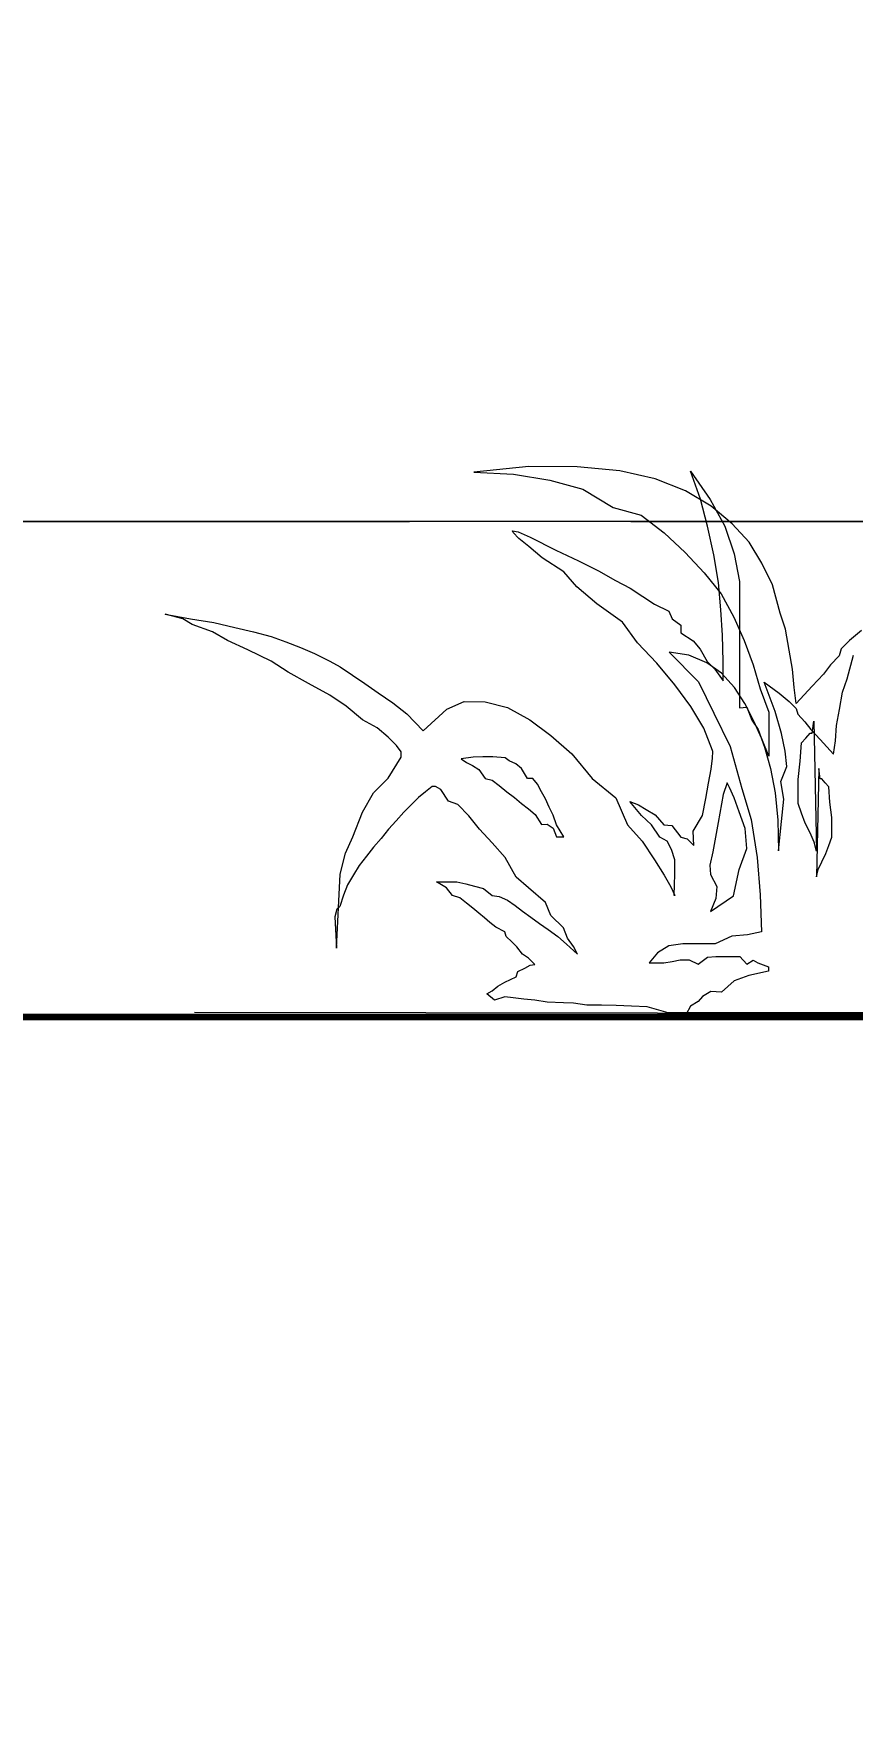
# Model space of a CAD drawing. Header units: inches. Extents: x 140 to 978, y -82 to 38.
# Drawn here: x 614.882 to 615.344, y -68.681 to -67.726 of the extents above; entities that cross this region are included whole.
import ezdxf

# ---------------------------------------------------------------- set-up
doc = ezdxf.new("R2010")
doc.units = ezdxf.units.IN
doc.header["$MEASUREMENT"] = 0
doc.linetypes.add('DASHED2', pattern=[0.375, 0.25, -0.125])
doc.layers.get('0').update_dxf_attribs({"lineweight": 0})
for name, color, linetype, lineweight in [('UNSAAC-AREA VERDE', 94, 'Continuous', 0), ('UNSAAC-COTA', 48, 'Continuous', 0), ('UNSAAC-FACHADA(2DO PLANO)', 7, 'Continuous', 30), ('UNSAAC-PROYECCIONES', 38, 'DASHED2', 0), ('UNSAAC-VARIOS', 30, 'Continuous', 0)]:
    doc.layers.add(name, color=color, linetype=linetype, lineweight=lineweight)
doc.styles.add('narrow', font='')
doc.styles.get('narrow').set_extended_font_data('Arial Narrow', italic=True)
doc.dimstyles.new('1EN75', dxfattribs={"dimtxt": 0.15, "dimasz": 0.06, "dimexe": 0.1, "dimexo": 0.15, "dimgap": 0.025, "dimtad": 1, "dimzin": 1, "dimdsep": 46, "dimtxsty": 'narrow', "dimblk": 'DOT', "dimcen": 0.1, "dimclrd": 256, "dimclre": 256, "dimclrt": 256, "dimaunit": 1, "dimadec": 3, "dimazin": 0, "dimtfac": 1, "dimtmove": 2, "dimatfit": 3, "dimldrblk": 'ARCHTICK', "dimfxl": 0.3, "dimfxlon": 1, "dimtolj": 1, "dimtzin": 0, "dimlwd": 0, "dimlwe": 0, "dimarcsym": 0})

# ---------------------------------------------------------------- blocks, each defined once
blk = doc.blocks.new('_Dot')
at = {"color": 0, "linetype": 'ByBlock', "lineweight": -2}
blk.add_line((-0.5, 0), (-1, 0), dxfattribs=at)
at = {"color": 0, "linetype": 'ByBlock', "const_width": 0.5}
blk.add_lwpolyline([(-0.25, 0, 1), (0.25, 0, 1)], format="xyb", close=True, dxfattribs=at)
blk = doc.blocks.new('*D911')
at = {"layer": 'Defpoints', "color": 0, "ltscale": 2.5, "transparency": 16777216}
for p in [(609.44421, -66.70126), (618.96915, -66.70126), (618.96915, -68.00126)]:
    blk.add_point(p, dxfattribs=at)
at = {"layer": 'UNSAAC-COTA', "lineweight": 0, "ltscale": 2.5, "transparency": 16777216}
for p, q in [((609.74421, -66.70126), (609.34421, -66.70126)), ((609.44421, -67.94126), (609.44421, -66.76126)), ((609.74421, -68.00126), (609.34421, -68.00126))]:
    blk.add_line(p, q, dxfattribs=at)
at = {"layer": 'UNSAAC-COTA', "lineweight": 0, "ltscale": 2.5, "transparency": 16777216, "xscale": 0.06, "yscale": 0.06, "zscale": 0.06}
for p, rotation in [((609.44421, -66.70126), 90), ((609.44421, -68.00126), 270)]:
    blk.add_blockref('_Dot', p, dxfattribs=dict(at, rotation=rotation))
at = {"layer": 'UNSAAC-COTA', "ltscale": 2.5, "transparency": 16777216, "insert": (609.34262, -67.35126), "char_height": 0.15, "attachment_point": 5, "rotation": 90, "style": 'narrow'}
blk.add_mtext('\\A1;1.30', dxfattribs=at)
blk = doc.blocks.new('_ArchTick')
at = {"layer": 'UNSAAC-FACHADA(2DO PLANO)', "color": 0, "const_width": 0.15}
blk.add_lwpolyline([(-0.5, -0.5), (0.5, 0.5)], dxfattribs=at)
blk = doc.blocks.new('*D922')
at = {"layer": 'Defpoints', "color": 0, "ltscale": 2.5, "transparency": 16777216}
for p in [(618.9129, -64.55126), (608.17545, -64.72633), (618.96915, -68.00126)]:
    blk.add_point(p, dxfattribs=at)
at = {"layer": 'UNSAAC-COTA', "lineweight": 0, "ltscale": 2.5, "transparency": 16777216}
for p, q in [((608.47541, -64.72144), (608.07546, -64.72796)), ((608.23072, -68.11634), (608.17642, -64.78632)), ((608.53166, -68.17144), (608.13171, -68.17796))]:
    blk.add_line(p, q, dxfattribs=at)
at = {"layer": 'UNSAAC-COTA', "lineweight": 0, "ltscale": 2.5, "transparency": 16777216, "xscale": 0.06, "yscale": 0.06, "zscale": 0.06}
for p, rotation in [((608.17545, -64.72633), 90.93408755450304), ((608.2317, -68.17633), 270.934087554503)]:
    blk.add_blockref('_Dot', p, dxfattribs=dict(at, rotation=rotation))
at = {"layer": 'UNSAAC-COTA', "ltscale": 2.5, "transparency": 16777216, "insert": (608.30514, -66.44968), "char_height": 0.15, "attachment_point": 5, "rotation": 270.93409, "style": 'narrow'}
blk.add_mtext('\\A1;3.45', dxfattribs=at)
blk = doc.blocks.new('*D926')
at = {"layer": 'Defpoints', "color": 0, "ltscale": 2.5, "transparency": 16777216}
for p in [(606.60732, -52.39837), (620.89839, -52.39837), (618.96915, -68.00126)]:
    blk.add_point(p, dxfattribs=at)
at = {"layer": 'UNSAAC-COTA', "lineweight": 0, "ltscale": 2.5, "transparency": 16777216}
for p, q in [((606.90732, -52.39837), (606.50732, -52.39837)), ((606.60732, -67.94126), (606.60732, -52.45837)), ((606.90732, -68.00126), (606.50732, -68.00126))]:
    blk.add_line(p, q, dxfattribs=at)
at = {"layer": 'UNSAAC-COTA', "lineweight": 0, "ltscale": 2.5, "transparency": 16777216, "xscale": 0.06, "yscale": 0.06, "zscale": 0.06}
for p, rotation in [((606.60732, -52.39837), 90), ((606.60732, -68.00126), 270)]:
    blk.add_blockref('_Dot', p, dxfattribs=dict(at, rotation=rotation))
at = {"layer": 'UNSAAC-COTA', "ltscale": 2.5, "transparency": 16777216, "insert": (606.50573, -60.19982), "char_height": 0.15, "attachment_point": 5, "rotation": 90, "style": 'narrow'}
blk.add_mtext('\\A1;15.60', dxfattribs=at)
blk = doc.blocks.new('unsaac area verde 2')
at = {"layer": 'UNSAAC-AREA VERDE'}
for p, q in [((1477.2247, 42.2612), (1477.1628, 42.2549)), ((1477.2247, 42.2612), (1477.1628, 42.2549)), ((1477.1628, 42.2549), (1477.2073, 42.2525)), ((1477.1628, 42.2549), (1477.2073, 42.2525)), ((1477.2073, 42.2525), (1477.2486, 42.2461)), ((1477.2073, 42.2525), (1477.2486, 42.2461)), ((1477.2795, 42.2612), (1477.2247, 42.2612)), ((1477.2795, 42.2612), (1477.2247, 42.2612)), ((1477.3278, 42.2565), (1477.2795, 42.2612)), ((1477.3278, 42.2565), (1477.2795, 42.2612)), ((1477.3676, 42.2477), (1477.3278, 42.2565)), ((1477.3676, 42.2477), (1477.3278, 42.2565)), ((1477.4187, 42.2245), (1477.4074, 42.2562)), ((1477.4074, 42.2562), (1477.4299, 42.2244)), ((1477.4187, 42.2245), (1477.4074, 42.2562)), ((1477.4074, 42.2562), (1477.4299, 42.2244)), ((1477.2486, 42.2461), (1477.2859, 42.2358)), ((1477.2486, 42.2461), (1477.2859, 42.2358)), ((1477.2859, 42.2358), (1477.32, 42.2152)), ((1477.2859, 42.2358), (1477.32, 42.2152)), ((1477.4017, 42.2342), (1477.3676, 42.2477)), ((1477.4017, 42.2342), (1477.3676, 42.2477)), ((1477.431, 42.2168), (1477.4017, 42.2342)), ((1477.431, 42.2168), (1477.4017, 42.2342)), ((1477.32, 42.2152), (1477.3517, 42.2064)), ((1477.32, 42.2152), (1477.3517, 42.2064)), ((1477.4267, 42.194), (1477.4187, 42.2245)), ((1477.4267, 42.194), (1477.4187, 42.2245)), ((1477.4299, 42.2244), (1477.4465, 42.194)), ((1477.4299, 42.2244), (1477.4465, 42.194)), ((1477.4548, 42.197), (1477.431, 42.2168)), ((1477.4548, 42.197), (1477.431, 42.2168)), ((1477.3517, 42.2064), (1477.3779, 42.1866)), ((1477.3517, 42.2064), (1477.3779, 42.1866)), ((1477.4739, 42.1763), (1477.4548, 42.197)), ((1477.4739, 42.1763), (1477.4548, 42.197)), ((1477.207, 42.1867), (1477.2064, 42.1887)), ((1477.2064, 42.1887), (1477.2129, 42.1874)), ((1477.207, 42.1867), (1477.2064, 42.1887)), ((1477.2064, 42.1887), (1477.2129, 42.1874)), ((1477.2136, 42.1801), (1477.207, 42.1867)), ((1477.2136, 42.1801), (1477.207, 42.1867)), ((1477.2129, 42.1874), (1477.2262, 42.1814)), ((1477.2129, 42.1874), (1477.2262, 42.1814)), ((1477.2249, 42.1709), (1477.2136, 42.1801)), ((1477.2249, 42.1709), (1477.2136, 42.1801)), ((1477.2262, 42.1814), (1477.2553, 42.1669)), ((1477.2262, 42.1814), (1477.2553, 42.1669)), ((1477.3779, 42.1866), (1477.4017, 42.1645)), ((1477.3779, 42.1866), (1477.4017, 42.1645)), ((1477.4339, 42.1616), (1477.4267, 42.194)), ((1477.4339, 42.1616), (1477.4267, 42.194)), ((1477.4465, 42.194), (1477.4571, 42.1629)), ((1477.4465, 42.194), (1477.4571, 42.1629)), ((1477.4883, 42.1525), (1477.4739, 42.1763)), ((1477.4883, 42.1525), (1477.4739, 42.1763)), ((1477.2401, 42.1583), (1477.2249, 42.1709)), ((1477.2401, 42.1583), (1477.2249, 42.1709)), ((1477.2646, 42.1425), (1477.2401, 42.1583)), ((1477.2646, 42.1425), (1477.2401, 42.1583)), ((1477.2553, 42.1669), (1477.2811, 42.155)), ((1477.2553, 42.1669), (1477.2811, 42.155)), ((1477.4017, 42.1645), (1477.4232, 42.1414)), ((1477.4017, 42.1645), (1477.4232, 42.1414)), ((1477.4392, 42.1305), (1477.4339, 42.1616)), ((1477.4392, 42.1305), (1477.4339, 42.1616)), ((1477.4571, 42.1629), (1477.463, 42.1318)), ((1477.4571, 42.1629), (1477.463, 42.1318)), ((1477.2791, 42.1253), (1477.2646, 42.1425)), ((1477.2791, 42.1253), (1477.2646, 42.1425)), ((1477.2811, 42.155), (1477.3036, 42.1437)), ((1477.2811, 42.155), (1477.3036, 42.1437)), ((1477.3036, 42.1437), (1477.3228, 42.1326)), ((1477.3036, 42.1437), (1477.3228, 42.1326)), ((1477.4232, 42.1414), (1477.4421, 42.1176)), ((1477.4232, 42.1414), (1477.4421, 42.1176)), ((1477.5002, 42.1279), (1477.4883, 42.1525)), ((1477.5002, 42.1279), (1477.4883, 42.1525)), ((1477.3016, 42.1061), (1477.2791, 42.1253)), ((1477.3016, 42.1061), (1477.2791, 42.1253)), ((1477.3228, 42.1326), (1477.3393, 42.1239)), ((1477.3228, 42.1326), (1477.3393, 42.1239)), ((1477.3393, 42.1239), (1477.3539, 42.1146)), ((1477.3393, 42.1239), (1477.3539, 42.1146)), ((1477.4418, 42.0995), (1477.4392, 42.1305)), ((1477.4418, 42.0995), (1477.4392, 42.1305)), ((1477.463, 42.1318), (1477.463, 42.0995)), ((1477.463, 42.1318), (1477.463, 42.0995)), ((1477.5089, 42.0961), (1477.5002, 42.1279)), ((1477.5089, 42.0961), (1477.5002, 42.1279)), ((1477.3307, 42.0855), (1477.3016, 42.1061)), ((1477.3307, 42.0855), (1477.3016, 42.1061)), ((1477.3539, 42.1146), (1477.367, 42.1061)), ((1477.3539, 42.1146), (1477.367, 42.1061)), ((1477.367, 42.1061), (1477.383, 42.0981)), ((1477.367, 42.1061), (1477.383, 42.0981)), ((1477.4438, 42.071), (1477.4418, 42.0995)), ((1477.4438, 42.071), (1477.4418, 42.0995)), ((1477.4421, 42.1176), (1477.4565, 42.0914)), ((1477.4421, 42.1176), (1477.4565, 42.0914)), ((1477.463, 42.0995), (1477.463, 42.0664)), ((1477.463, 42.0995), (1477.463, 42.0664)), ((1476.834, 42.0889), (1476.8142, 42.0941)), ((1476.8142, 42.0941), (1476.8426, 42.0889)), ((1476.834, 42.0889), (1476.8142, 42.0941)), ((1476.8142, 42.0941), (1476.8426, 42.0889)), ((1476.8446, 42.0823), (1476.834, 42.0889)), ((1476.8446, 42.0823), (1476.834, 42.0889)), ((1476.8426, 42.0889), (1476.8691, 42.0849)), ((1476.8426, 42.0889), (1476.8691, 42.0849)), ((1476.8677, 42.0743), (1476.8446, 42.0823)), ((1476.8677, 42.0743), (1476.8446, 42.0823)), ((1476.8691, 42.0849), (1476.8928, 42.079)), ((1476.8691, 42.0849), (1476.8928, 42.079)), ((1477.3479, 42.0624), (1477.3307, 42.0855)), ((1477.3479, 42.0624), (1477.3307, 42.0855)), ((1477.383, 42.0981), (1477.3869, 42.0896)), ((1477.383, 42.0981), (1477.3869, 42.0896)), ((1477.3869, 42.0896), (1477.3969, 42.0822)), ((1477.3869, 42.0896), (1477.3969, 42.0822)), ((1477.3969, 42.0822), (1477.3969, 42.0736)), ((1477.3969, 42.0822), (1477.3969, 42.0736)), ((1477.4565, 42.0914), (1477.4684, 42.0652)), ((1477.4565, 42.0914), (1477.4684, 42.0652)), ((1477.5152, 42.0779), (1477.5089, 42.0961)), ((1477.5152, 42.0779), (1477.5089, 42.0961)), ((1476.8843, 42.0644), (1476.8677, 42.0743)), ((1476.8843, 42.0644), (1476.8677, 42.0743)), ((1476.9074, 42.0538), (1476.8843, 42.0644)), ((1476.9074, 42.0538), (1476.8843, 42.0644)), ((1476.8928, 42.079), (1476.914, 42.0743)), ((1476.8928, 42.079), (1476.914, 42.0743)), ((1476.914, 42.0743), (1476.9339, 42.069)), ((1476.914, 42.0743), (1476.9339, 42.069)), ((1476.9339, 42.069), (1476.9504, 42.0631)), ((1476.9339, 42.069), (1476.9504, 42.0631)), ((1476.9504, 42.0631), (1476.9669, 42.0565)), ((1476.9504, 42.0631), (1476.9669, 42.0565)), ((1477.3697, 42.0392), (1477.3479, 42.0624)), ((1477.3697, 42.0392), (1477.3479, 42.0624)), ((1477.3969, 42.0736), (1477.4108, 42.0644)), ((1477.3969, 42.0736), (1477.4108, 42.0644)), ((1477.4108, 42.0644), (1477.4187, 42.0551)), ((1477.4108, 42.0644), (1477.4187, 42.0551)), ((1477.4446, 42.0412), (1477.4438, 42.071)), ((1477.4446, 42.0412), (1477.4438, 42.071)), ((1477.463, 42.0664), (1477.463, 42.032)), ((1477.463, 42.0664), (1477.463, 42.032)), ((1477.4684, 42.0652), (1477.4787, 42.0375)), ((1477.4684, 42.0652), (1477.4787, 42.0375)), ((1477.5192, 42.0541), (1477.5152, 42.0779)), ((1477.5192, 42.0541), (1477.5152, 42.0779)), ((1477.5875, 42.0652), (1477.5779, 42.0556)), ((1477.5875, 42.0652), (1477.5779, 42.0556)), ((1477.601, 42.0763), (1477.5875, 42.0652)), ((1477.601, 42.0763), (1477.5875, 42.0652)), ((1476.9339, 42.0412), (1476.9074, 42.0538)), ((1476.9339, 42.0412), (1476.9074, 42.0538)), ((1476.9669, 42.0565), (1476.9827, 42.0498)), ((1476.9669, 42.0565), (1476.9827, 42.0498)), ((1476.9827, 42.0498), (1477, 42.0412)), ((1476.9827, 42.0498), (1477, 42.0412)), ((1477.4057, 42.0485), (1477.3835, 42.0517)), ((1477.3835, 42.0517), (1477.4168, 42.0184)), ((1477.4057, 42.0485), (1477.3835, 42.0517)), ((1477.3835, 42.0517), (1477.4168, 42.0184)), ((1477.4263, 42.0398), (1477.4057, 42.0485)), ((1477.4263, 42.0398), (1477.4057, 42.0485)), ((1477.4187, 42.0551), (1477.4266, 42.0412)), ((1477.4187, 42.0551), (1477.4266, 42.0412)), ((1477.5231, 42.0326), (1477.5192, 42.0541)), ((1477.5231, 42.0326), (1477.5192, 42.0541)), ((1477.5756, 42.0477), (1477.566, 42.0375)), ((1477.5756, 42.0477), (1477.566, 42.0375)), ((1477.5779, 42.0556), (1477.5756, 42.0477)), ((1477.5779, 42.0556), (1477.5756, 42.0477)), ((1477.5847, 42.022), (1477.592, 42.0485)), ((1477.5847, 42.022), (1477.592, 42.0485)), ((1476.9531, 42.0287), (1476.9339, 42.0412)), ((1476.9531, 42.0287), (1476.9339, 42.0412)), ((1476.9762, 42.0161), (1476.9531, 42.0287)), ((1476.9762, 42.0161), (1476.9531, 42.0287)), ((1477, 42.0412), (1477.0119, 42.0346)), ((1477, 42.0412), (1477.0119, 42.0346)), ((1477.0119, 42.0346), (1477.0258, 42.0254)), ((1477.0119, 42.0346), (1477.0258, 42.0254)), ((1477.0258, 42.0254), (1477.0397, 42.0161)), ((1477.0258, 42.0254), (1477.0397, 42.0161)), ((1477.3902, 42.0148), (1477.3697, 42.0392)), ((1477.3902, 42.0148), (1477.3697, 42.0392)), ((1477.4429, 42.0279), (1477.4263, 42.0398)), ((1477.4429, 42.0279), (1477.4263, 42.0398)), ((1477.4266, 42.0412), (1477.4352, 42.0326)), ((1477.4266, 42.0412), (1477.4352, 42.0326)), ((1477.4352, 42.0326), (1477.4446, 42.0195)), ((1477.4352, 42.0326), (1477.4446, 42.0195)), ((1477.4573, 42.012), (1477.4429, 42.0279)), ((1477.4573, 42.012), (1477.4429, 42.0279)), ((1477.4446, 42.0195), (1477.4446, 42.0412)), ((1477.4446, 42.0195), (1477.4446, 42.0412)), ((1477.463, 42.032), (1477.463, 41.989)), ((1477.463, 42.032), (1477.463, 41.989)), ((1477.4787, 42.0375), (1477.4866, 42.0105)), ((1477.4787, 42.0375), (1477.4866, 42.0105)), ((1477.5248, 42.012), (1477.5231, 42.0326)), ((1477.5248, 42.012), (1477.5231, 42.0326)), ((1477.5581, 42.0271), (1477.5454, 42.0136)), ((1477.5581, 42.0271), (1477.5454, 42.0136)), ((1477.566, 42.0375), (1477.5581, 42.0271)), ((1477.566, 42.0375), (1477.5581, 42.0271)), ((1477, 42.0029), (1476.9762, 42.0161)), ((1477, 42.0029), (1476.9762, 42.0161)), ((1477.0397, 42.0161), (1477.0549, 42.0055)), ((1477.0397, 42.0161), (1477.0549, 42.0055)), ((1477.0549, 42.0055), (1477.0714, 41.9943)), ((1477.0549, 42.0055), (1477.0714, 41.9943)), ((1477.4081, 41.9903), (1477.3902, 42.0148)), ((1477.4081, 41.9903), (1477.3902, 42.0148)), ((1477.4168, 42.0184), (1477.4343, 41.9827)), ((1477.4168, 42.0184), (1477.4343, 41.9827)), ((1477.4692, 41.9937), (1477.4573, 42.012)), ((1477.4692, 41.9937), (1477.4573, 42.012)), ((1477.4866, 42.0105), (1477.4962, 41.9842)), ((1477.4866, 42.0105), (1477.4962, 41.9842)), ((1477.5034, 41.985), (1477.4908, 42.0181)), ((1477.4908, 42.0181), (1477.508, 42.0055)), ((1477.5034, 41.985), (1477.4908, 42.0181)), ((1477.4908, 42.0181), (1477.508, 42.0055)), ((1477.508, 42.0055), (1477.5192, 41.9962)), ((1477.508, 42.0055), (1477.5192, 41.9962)), ((1477.5271, 41.9938), (1477.5248, 42.012)), ((1477.5271, 41.9938), (1477.5248, 42.012)), ((1477.5454, 42.0136), (1477.5271, 41.9938)), ((1477.5454, 42.0136), (1477.5271, 41.9938)), ((1477.5761, 41.9871), (1477.5794, 42.0069)), ((1477.5761, 41.9871), (1477.5794, 42.0069)), ((1477.5794, 42.0069), (1477.5847, 42.022)), ((1477.5794, 42.0069), (1477.5847, 42.022)), ((1477.0185, 41.9903), (1477, 42.0029)), ((1477.0185, 41.9903), (1477, 42.0029)), ((1477.0371, 41.9751), (1477.0185, 41.9903)), ((1477.0371, 41.9751), (1477.0185, 41.9903)), ((1477.0714, 41.9943), (1477.0873, 41.9817)), ((1477.0714, 41.9943), (1477.0873, 41.9817)), ((1477.1058, 41.9625), (1477.1323, 41.987)), ((1477.1058, 41.9625), (1477.1323, 41.987)), ((1477.1323, 41.987), (1477.1521, 41.9956)), ((1477.1323, 41.987), (1477.1521, 41.9956)), ((1477.1521, 41.9956), (1477.1759, 41.9956)), ((1477.1521, 41.9956), (1477.1759, 41.9956)), ((1477.1759, 41.9956), (1477.2011, 41.989)), ((1477.1759, 41.9956), (1477.2011, 41.989)), ((1477.2011, 41.989), (1477.2262, 41.9751)), ((1477.2011, 41.989), (1477.2262, 41.9751)), ((1477.4227, 41.9658), (1477.4081, 41.9903)), ((1477.4227, 41.9658), (1477.4081, 41.9903)), ((1477.463, 41.989), (1477.4716, 41.9896)), ((1477.463, 41.989), (1477.4716, 41.9896)), ((1477.4795, 41.9739), (1477.4692, 41.9937)), ((1477.4795, 41.9739), (1477.4692, 41.9937)), ((1477.4716, 41.9896), (1477.477, 41.9751)), ((1477.4716, 41.9896), (1477.477, 41.9751)), ((1477.4962, 41.9842), (1477.4962, 41.9596)), ((1477.4962, 41.9842), (1477.4962, 41.9596)), ((1477.5106, 41.9599), (1477.5034, 41.985)), ((1477.5106, 41.9599), (1477.5034, 41.985)), ((1477.5192, 41.9962), (1477.5272, 41.9883)), ((1477.5192, 41.9962), (1477.5272, 41.9883)), ((1477.5272, 41.9883), (1477.5291, 41.9817)), ((1477.5272, 41.9883), (1477.5291, 41.9817)), ((1477.5729, 41.9691), (1477.5761, 41.9871)), ((1477.5729, 41.9691), (1477.5761, 41.9871)), ((1477.0536, 41.9658), (1477.0371, 41.9751)), ((1477.0536, 41.9658), (1477.0371, 41.9751)), ((1477.0662, 41.9552), (1477.0536, 41.9658)), ((1477.0662, 41.9552), (1477.0536, 41.9658)), ((1477.0873, 41.9817), (1477.1058, 41.9625)), ((1477.0873, 41.9817), (1477.1058, 41.9625)), ((1477.2262, 41.9751), (1477.25, 41.9573)), ((1477.2262, 41.9751), (1477.25, 41.9573)), ((1477.4326, 41.9408), (1477.4227, 41.9658)), ((1477.4326, 41.9408), (1477.4227, 41.9658)), ((1477.4343, 41.9827), (1477.4525, 41.9453)), ((1477.4343, 41.9827), (1477.4525, 41.9453)), ((1477.477, 41.9751), (1477.4842, 41.9645)), ((1477.477, 41.9751), (1477.4842, 41.9645)), ((1477.4883, 41.9541), (1477.4795, 41.9739)), ((1477.4883, 41.9541), (1477.4795, 41.9739)), ((1477.5291, 41.9817), (1477.5371, 41.9732)), ((1477.5291, 41.9817), (1477.5371, 41.9732)), ((1477.5371, 41.9732), (1477.5437, 41.9645)), ((1477.5371, 41.9732), (1477.5437, 41.9645)), ((1477.5454, 41.9604), (1477.547, 41.974)), ((1477.5454, 41.9604), (1477.547, 41.974)), ((1477.547, 41.974), (1477.5502, 41.8271)), ((1477.547, 41.974), (1477.5502, 41.8271)), ((1477.5715, 41.9519), (1477.5729, 41.9691)), ((1477.5715, 41.9519), (1477.5729, 41.9691)), ((1477.0754, 41.946), (1477.0662, 41.9552)), ((1477.0754, 41.946), (1477.0662, 41.9552)), ((1477.0807, 41.9387), (1477.0754, 41.946)), ((1477.0807, 41.9387), (1477.0754, 41.946)), ((1477.25, 41.9573), (1477.2738, 41.9367)), ((1477.25, 41.9573), (1477.2738, 41.9367)), ((1477.4842, 41.9645), (1477.4914, 41.9447)), ((1477.4842, 41.9645), (1477.4914, 41.9447)), ((1477.4962, 41.9343), (1477.4883, 41.9541)), ((1477.4962, 41.9343), (1477.4883, 41.9541)), ((1477.4962, 41.9596), (1477.4962, 41.9343)), ((1477.4962, 41.9596), (1477.4962, 41.9343)), ((1477.5147, 41.94), (1477.5106, 41.9599)), ((1477.5147, 41.94), (1477.5106, 41.9599)), ((1477.5319, 41.9287), (1477.5334, 41.9493)), ((1477.5319, 41.9287), (1477.5334, 41.9493)), ((1477.5334, 41.9493), (1477.5383, 41.9549)), ((1477.5334, 41.9493), (1477.5383, 41.9549)), ((1477.5383, 41.9549), (1477.5429, 41.9604)), ((1477.5383, 41.9549), (1477.5429, 41.9604)), ((1477.5429, 41.9604), (1477.5454, 41.9604)), ((1477.5429, 41.9604), (1477.5454, 41.9604)), ((1477.5437, 41.9645), (1477.5543, 41.9533)), ((1477.5437, 41.9645), (1477.5543, 41.9533)), ((1477.5543, 41.9533), (1477.5695, 41.9368)), ((1477.5543, 41.9533), (1477.5695, 41.9368)), ((1477.5695, 41.9368), (1477.5715, 41.9519)), ((1477.5695, 41.9368), (1477.5715, 41.9519)), ((1477.0662, 41.9089), (1477.0807, 41.9328)), ((1477.0662, 41.9089), (1477.0807, 41.9328)), ((1477.0807, 41.9328), (1477.0807, 41.9387)), ((1477.0807, 41.9328), (1477.0807, 41.9387)), ((1477.1621, 41.9328), (1477.1488, 41.9308)), ((1477.1621, 41.9328), (1477.1488, 41.9308)), ((1477.1488, 41.9308), (1477.1548, 41.9269)), ((1477.1488, 41.9308), (1477.1548, 41.9269)), ((1477.1548, 41.9269), (1477.1614, 41.9235)), ((1477.1548, 41.9269), (1477.1614, 41.9235)), ((1477.1733, 41.9334), (1477.1621, 41.9328)), ((1477.1733, 41.9334), (1477.1621, 41.9328)), ((1477.1845, 41.9334), (1477.1733, 41.9334)), ((1477.1845, 41.9334), (1477.1733, 41.9334)), ((1477.1984, 41.9321), (1477.1845, 41.9334)), ((1477.1984, 41.9321), (1477.1845, 41.9334)), ((1477.203, 41.9288), (1477.1984, 41.9321)), ((1477.203, 41.9288), (1477.1984, 41.9321)), ((1477.2103, 41.9255), (1477.203, 41.9288)), ((1477.2103, 41.9255), (1477.203, 41.9288)), ((1477.2738, 41.9367), (1477.2969, 41.9089)), ((1477.2738, 41.9367), (1477.2969, 41.9089)), ((1477.4313, 41.9195), (1477.4326, 41.9321)), ((1477.4313, 41.9195), (1477.4326, 41.9321)), ((1477.4332, 41.9394), (1477.4326, 41.9408)), ((1477.4332, 41.9394), (1477.4326, 41.9408)), ((1477.4326, 41.9321), (1477.4332, 41.9394)), ((1477.4326, 41.9321), (1477.4332, 41.9394)), ((1477.4525, 41.9453), (1477.466, 41.8977)), ((1477.4525, 41.9453), (1477.466, 41.8977)), ((1477.4914, 41.9447), (1477.4981, 41.9203)), ((1477.4914, 41.9447), (1477.4981, 41.9203)), ((1477.5166, 41.9228), (1477.5147, 41.94)), ((1477.5166, 41.9228), (1477.5147, 41.94)), ((1477.5295, 41.908), (1477.5319, 41.9287)), ((1477.5295, 41.908), (1477.5319, 41.9287)), ((1477.0496, 41.8924), (1477.0662, 41.9089)), ((1477.0496, 41.8924), (1477.0662, 41.9089)), ((1477.1614, 41.9235), (1477.1687, 41.9189)), ((1477.1614, 41.9235), (1477.1687, 41.9189)), ((1477.1687, 41.9189), (1477.1759, 41.9089)), ((1477.1687, 41.9189), (1477.1759, 41.9089)), ((1477.1759, 41.9089), (1477.1839, 41.907)), ((1477.1759, 41.9089), (1477.1839, 41.907)), ((1477.217, 41.9203), (1477.2103, 41.9255)), ((1477.217, 41.9203), (1477.2103, 41.9255)), ((1477.2236, 41.9089), (1477.217, 41.9203)), ((1477.2236, 41.9089), (1477.217, 41.9203)), ((1477.2295, 41.9089), (1477.2236, 41.9089)), ((1477.2295, 41.9089), (1477.2236, 41.9089)), ((1477.2348, 41.9023), (1477.2295, 41.9089)), ((1477.2348, 41.9023), (1477.2295, 41.9089)), ((1477.2969, 41.9089), (1477.3234, 41.8872)), ((1477.2969, 41.9089), (1477.3234, 41.8872)), ((1477.428, 41.9037), (1477.4313, 41.9195)), ((1477.428, 41.9037), (1477.4313, 41.9195)), ((1477.4981, 41.9203), (1477.5034, 41.8931)), ((1477.4981, 41.9203), (1477.5034, 41.8931)), ((1477.51, 41.9056), (1477.5166, 41.9228)), ((1477.51, 41.9056), (1477.5166, 41.9228)), ((1477.5295, 41.881), (1477.5295, 41.908)), ((1477.5295, 41.881), (1477.5295, 41.908)), ((1477.553, 41.9203), (1477.5503, 41.7979)), ((1477.553, 41.9203), (1477.5503, 41.7979)), ((1477.5543, 41.9089), (1477.553, 41.9203)), ((1477.5543, 41.9089), (1477.553, 41.9203)), ((1477.5563, 41.9089), (1477.5543, 41.9089)), ((1477.5563, 41.9089), (1477.5543, 41.9089)), ((1477.5602, 41.9044), (1477.5563, 41.9089)), ((1477.5602, 41.9044), (1477.5563, 41.9089)), ((1477.0371, 41.8706), (1477.0496, 41.8924)), ((1477.0371, 41.8706), (1477.0496, 41.8924)), ((1477.1085, 41.8937), (1477.1005, 41.8871)), ((1477.1085, 41.8937), (1477.1005, 41.8871)), ((1477.1158, 41.8997), (1477.1085, 41.8937)), ((1477.1158, 41.8997), (1477.1085, 41.8937)), ((1477.1197, 41.8997), (1477.1158, 41.8997)), ((1477.1197, 41.8997), (1477.1158, 41.8997)), ((1477.1257, 41.8964), (1477.1197, 41.8997)), ((1477.1257, 41.8964), (1477.1197, 41.8997)), ((1477.1343, 41.8831), (1477.1257, 41.8964)), ((1477.1343, 41.8831), (1477.1257, 41.8964)), ((1477.1839, 41.907), (1477.1918, 41.901)), ((1477.1839, 41.907), (1477.1918, 41.901)), ((1477.1918, 41.901), (1477.2004, 41.8938)), ((1477.1918, 41.901), (1477.2004, 41.8938)), ((1477.2004, 41.8938), (1477.209, 41.8872)), ((1477.2004, 41.8938), (1477.209, 41.8872)), ((1477.2394, 41.8938), (1477.2348, 41.9023)), ((1477.2394, 41.8938), (1477.2348, 41.9023)), ((1477.2441, 41.8858), (1477.2394, 41.8938)), ((1477.2441, 41.8858), (1477.2394, 41.8938)), ((1477.4253, 41.8865), (1477.428, 41.9037)), ((1477.4253, 41.8865), (1477.428, 41.9037)), ((1477.4446, 41.8911), (1477.4392, 41.8593)), ((1477.4446, 41.8911), (1477.4392, 41.8593)), ((1477.4491, 41.9043), (1477.4446, 41.8911)), ((1477.4491, 41.9043), (1477.4446, 41.8911)), ((1477.4518, 41.899), (1477.4491, 41.9043)), ((1477.4518, 41.899), (1477.4491, 41.9043)), ((1477.4571, 41.8872), (1477.4518, 41.899)), ((1477.4571, 41.8872), (1477.4518, 41.899)), ((1477.466, 41.8977), (1477.4764, 41.8628)), ((1477.466, 41.8977), (1477.4764, 41.8628)), ((1477.5034, 41.8931), (1477.5067, 41.862)), ((1477.5034, 41.8931), (1477.5067, 41.862)), ((1477.5133, 41.8858), (1477.51, 41.9056)), ((1477.5133, 41.8858), (1477.51, 41.9056)), ((1477.5643, 41.8997), (1477.5602, 41.9044)), ((1477.5643, 41.8997), (1477.5602, 41.9044)), ((1477.5655, 41.8825), (1477.5643, 41.8997)), ((1477.5655, 41.8825), (1477.5643, 41.8997)), ((1477.0265, 41.8428), (1477.0371, 41.8706)), ((1477.0265, 41.8428), (1477.0371, 41.8706)), ((1477.084, 41.8706), (1477.0754, 41.8607)), ((1477.084, 41.8706), (1477.0754, 41.8607)), ((1477.0926, 41.8792), (1477.084, 41.8706)), ((1477.0926, 41.8792), (1477.084, 41.8706)), ((1477.1005, 41.8871), (1477.0926, 41.8792)), ((1477.1005, 41.8871), (1477.0926, 41.8792)), ((1477.1449, 41.8792), (1477.1343, 41.8831)), ((1477.1449, 41.8792), (1477.1343, 41.8831)), ((1477.1574, 41.8666), (1477.1449, 41.8792)), ((1477.1574, 41.8666), (1477.1449, 41.8792)), ((1477.209, 41.8872), (1477.217, 41.8806)), ((1477.209, 41.8872), (1477.217, 41.8806)), ((1477.217, 41.8806), (1477.2249, 41.8745)), ((1477.217, 41.8806), (1477.2249, 41.8745)), ((1477.2249, 41.8745), (1477.2322, 41.868)), ((1477.2249, 41.8745), (1477.2322, 41.868)), ((1477.248, 41.8765), (1477.2441, 41.8858)), ((1477.248, 41.8765), (1477.2441, 41.8858)), ((1477.2526, 41.8673), (1477.248, 41.8765)), ((1477.2526, 41.8673), (1477.248, 41.8765)), ((1477.3234, 41.8872), (1477.3366, 41.8567)), ((1477.3234, 41.8872), (1477.3366, 41.8567)), ((1477.3525, 41.8673), (1477.3393, 41.8831)), ((1477.3393, 41.8831), (1477.3492, 41.8792)), ((1477.3525, 41.8673), (1477.3393, 41.8831)), ((1477.3393, 41.8831), (1477.3492, 41.8792)), ((1477.3492, 41.8792), (1477.3578, 41.8739)), ((1477.3492, 41.8792), (1477.3578, 41.8739)), ((1477.3578, 41.8739), (1477.3678, 41.868)), ((1477.3578, 41.8739), (1477.3678, 41.868)), ((1477.4213, 41.8673), (1477.4253, 41.8865)), ((1477.4213, 41.8673), (1477.4253, 41.8865)), ((1477.463, 41.8713), (1477.4571, 41.8872)), ((1477.463, 41.8713), (1477.4571, 41.8872)), ((1477.4696, 41.8527), (1477.463, 41.8713)), ((1477.4696, 41.8527), (1477.463, 41.8713)), ((1477.5106, 41.8607), (1477.5133, 41.8858)), ((1477.5106, 41.8607), (1477.5133, 41.8858)), ((1477.5334, 41.8699), (1477.5295, 41.881)), ((1477.5334, 41.8699), (1477.5295, 41.881)), ((1477.5375, 41.8588), (1477.5334, 41.8699)), ((1477.5375, 41.8588), (1477.5334, 41.8699)), ((1477.5675, 41.8653), (1477.5655, 41.8825)), ((1477.5675, 41.8653), (1477.5655, 41.8825)), ((1477.0668, 41.8514), (1477.0582, 41.8409)), ((1477.0668, 41.8514), (1477.0582, 41.8409)), ((1477.0754, 41.8607), (1477.0668, 41.8514)), ((1477.0754, 41.8607), (1477.0668, 41.8514)), ((1477.1693, 41.8515), (1477.1574, 41.8666)), ((1477.1693, 41.8515), (1477.1574, 41.8666)), ((1477.1838, 41.8362), (1477.1693, 41.8515)), ((1477.1838, 41.8362), (1477.1693, 41.8515)), ((1477.2322, 41.868), (1477.2394, 41.8567)), ((1477.2322, 41.868), (1477.2394, 41.8567)), ((1477.2394, 41.8567), (1477.2461, 41.8574)), ((1477.2394, 41.8567), (1477.2461, 41.8574)), ((1477.2461, 41.8574), (1477.2526, 41.8527)), ((1477.2461, 41.8574), (1477.2526, 41.8527)), ((1477.2566, 41.8567), (1477.2526, 41.8673)), ((1477.2566, 41.8567), (1477.2526, 41.8673)), ((1477.2526, 41.8527), (1477.2566, 41.8428)), ((1477.2526, 41.8527), (1477.2566, 41.8428)), ((1477.2646, 41.8428), (1477.2566, 41.8567)), ((1477.2646, 41.8428), (1477.2566, 41.8567)), ((1477.3366, 41.8567), (1477.3532, 41.8382)), ((1477.3366, 41.8567), (1477.3532, 41.8382)), ((1477.3638, 41.8567), (1477.3525, 41.8673)), ((1477.3638, 41.8567), (1477.3525, 41.8673)), ((1477.3731, 41.8428), (1477.3638, 41.8567)), ((1477.3731, 41.8428), (1477.3638, 41.8567)), ((1477.3678, 41.868), (1477.3777, 41.8567)), ((1477.3678, 41.868), (1477.3777, 41.8567)), ((1477.3777, 41.8567), (1477.3869, 41.856)), ((1477.3777, 41.8567), (1477.3869, 41.856)), ((1477.3869, 41.856), (1477.3969, 41.8428)), ((1477.3869, 41.856), (1477.3969, 41.8428)), ((1477.4108, 41.8494), (1477.4213, 41.8673)), ((1477.4108, 41.8494), (1477.4213, 41.8673)), ((1477.4392, 41.8593), (1477.4332, 41.8263)), ((1477.4392, 41.8593), (1477.4332, 41.8263)), ((1477.4716, 41.8302), (1477.4696, 41.8527)), ((1477.4716, 41.8302), (1477.4696, 41.8527)), ((1477.4764, 41.8628), (1477.4834, 41.82)), ((1477.4764, 41.8628), (1477.4834, 41.82)), ((1477.5067, 41.862), (1477.5073, 41.8276)), ((1477.5067, 41.862), (1477.5073, 41.8276)), ((1477.5073, 41.8276), (1477.5106, 41.8607)), ((1477.5073, 41.8276), (1477.5106, 41.8607)), ((1477.543, 41.8477), (1477.5375, 41.8588)), ((1477.543, 41.8477), (1477.5375, 41.8588)), ((1477.5675, 41.8428), (1477.5675, 41.8653)), ((1477.5675, 41.8428), (1477.5675, 41.8653)), ((1477.0179, 41.8243), (1477.0265, 41.8428)), ((1477.0179, 41.8243), (1477.0265, 41.8428)), ((1477.0582, 41.8409), (1477.0496, 41.831)), ((1477.0582, 41.8409), (1477.0496, 41.831)), ((1477.1984, 41.8197), (1477.1838, 41.8362)), ((1477.1984, 41.8197), (1477.1838, 41.8362)), ((1477.2566, 41.8428), (1477.2646, 41.8428)), ((1477.2566, 41.8428), (1477.2646, 41.8428)), ((1477.3532, 41.8382), (1477.3671, 41.817)), ((1477.3532, 41.8382), (1477.3671, 41.817)), ((1477.3816, 41.8382), (1477.3731, 41.8428)), ((1477.3816, 41.8382), (1477.3731, 41.8428)), ((1477.3863, 41.8289), (1477.3816, 41.8382)), ((1477.3863, 41.8289), (1477.3816, 41.8382)), ((1477.3969, 41.8428), (1477.4042, 41.8409)), ((1477.3969, 41.8428), (1477.4042, 41.8409)), ((1477.4042, 41.8409), (1477.4115, 41.8335)), ((1477.4042, 41.8409), (1477.4115, 41.8335)), ((1477.4115, 41.8335), (1477.4108, 41.8494)), ((1477.4115, 41.8335), (1477.4108, 41.8494)), ((1477.5478, 41.8374), (1477.543, 41.8477)), ((1477.5478, 41.8374), (1477.543, 41.8477)), ((1477.5502, 41.8271), (1477.5478, 41.8374)), ((1477.5502, 41.8271), (1477.5478, 41.8374)), ((1477.5609, 41.8243), (1477.5643, 41.8335)), ((1477.5609, 41.8243), (1477.5643, 41.8335)), ((1477.5643, 41.8335), (1477.5675, 41.8428)), ((1477.5643, 41.8335), (1477.5675, 41.8428)), ((1477.0119, 41.8005), (1477.0179, 41.8243)), ((1477.0119, 41.8005), (1477.0179, 41.8243)), ((1477.0417, 41.821), (1477.0337, 41.8104)), ((1477.0417, 41.821), (1477.0337, 41.8104)), ((1477.0496, 41.831), (1477.0417, 41.821)), ((1477.0496, 41.831), (1477.0417, 41.821)), ((1477.211, 41.7972), (1477.1984, 41.8197)), ((1477.211, 41.7972), (1477.1984, 41.8197)), ((1477.3671, 41.817), (1477.3783, 41.7998)), ((1477.3671, 41.817), (1477.3783, 41.7998)), ((1477.3902, 41.817), (1477.3863, 41.8289)), ((1477.3902, 41.817), (1477.3863, 41.8289)), ((1477.3902, 41.8011), (1477.3902, 41.817)), ((1477.3902, 41.8011), (1477.3902, 41.817)), ((1477.4332, 41.8263), (1477.4299, 41.8111)), ((1477.4332, 41.8263), (1477.4299, 41.8111)), ((1477.463, 41.8064), (1477.4716, 41.8302)), ((1477.463, 41.8064), (1477.4716, 41.8302)), ((1477.4834, 41.82), (1477.4867, 41.7778)), ((1477.4834, 41.82), (1477.4867, 41.7778)), ((1477.5523, 41.8064), (1477.5563, 41.815)), ((1477.5523, 41.8064), (1477.5563, 41.815)), ((1477.5563, 41.815), (1477.5609, 41.8243)), ((1477.5563, 41.815), (1477.5609, 41.8243)), ((1477.0079, 41.7171), (1477.0119, 41.8005)), ((1477.0079, 41.7171), (1477.0119, 41.8005)), ((1477.0271, 41.7998), (1477.0205, 41.7886)), ((1477.0271, 41.7998), (1477.0205, 41.7886)), ((1477.0337, 41.8104), (1477.0271, 41.7998)), ((1477.0337, 41.8104), (1477.0271, 41.7998)), ((1477.2249, 41.7853), (1477.211, 41.7972)), ((1477.2249, 41.7853), (1477.211, 41.7972)), ((1477.3783, 41.7998), (1477.3856, 41.7866)), ((1477.3783, 41.7998), (1477.3856, 41.7866)), ((1477.3895, 41.7767), (1477.3902, 41.8011)), ((1477.3895, 41.7767), (1477.3902, 41.8011)), ((1477.4299, 41.8111), (1477.4306, 41.8005)), ((1477.4299, 41.8111), (1477.4306, 41.8005)), ((1477.4306, 41.8005), (1477.4379, 41.7872)), ((1477.4306, 41.8005), (1477.4379, 41.7872)), ((1477.4564, 41.7767), (1477.463, 41.8064)), ((1477.4564, 41.7767), (1477.463, 41.8064)), ((1477.5503, 41.7979), (1477.5523, 41.8064)), ((1477.5503, 41.7979), (1477.5523, 41.8064)), ((1477.0158, 41.7767), (1477.0119, 41.7641)), ((1477.0158, 41.7767), (1477.0119, 41.7641)), ((1477.0205, 41.7886), (1477.0158, 41.7767)), ((1477.0205, 41.7886), (1477.0158, 41.7767)), ((1477.1323, 41.7853), (1477.121, 41.7919)), ((1477.121, 41.7919), (1477.1323, 41.7919)), ((1477.1323, 41.7853), (1477.121, 41.7919)), ((1477.121, 41.7919), (1477.1323, 41.7919)), ((1477.1323, 41.7919), (1477.1441, 41.7919)), ((1477.1323, 41.7919), (1477.1441, 41.7919)), ((1477.1389, 41.7767), (1477.1323, 41.7853)), ((1477.1389, 41.7767), (1477.1323, 41.7853)), ((1477.1475, 41.774), (1477.1389, 41.7767)), ((1477.1475, 41.774), (1477.1389, 41.7767)), ((1477.1441, 41.7919), (1477.1541, 41.7899)), ((1477.1441, 41.7919), (1477.1541, 41.7899)), ((1477.1548, 41.7681), (1477.1475, 41.774)), ((1477.1548, 41.7681), (1477.1475, 41.774)), ((1477.1541, 41.7899), (1477.164, 41.7872)), ((1477.1541, 41.7899), (1477.164, 41.7872)), ((1477.164, 41.7872), (1477.174, 41.7846)), ((1477.164, 41.7872), (1477.174, 41.7846)), ((1477.174, 41.7846), (1477.1838, 41.7767)), ((1477.174, 41.7846), (1477.1838, 41.7767)), ((1477.1838, 41.7767), (1477.1918, 41.7754)), ((1477.1838, 41.7767), (1477.1918, 41.7754)), ((1477.1918, 41.7754), (1477.2011, 41.7714)), ((1477.1918, 41.7754), (1477.2011, 41.7714)), ((1477.2441, 41.7688), (1477.2249, 41.7853)), ((1477.2441, 41.7688), (1477.2249, 41.7853)), ((1477.3856, 41.7866), (1477.3902, 41.7767)), ((1477.3856, 41.7866), (1477.3902, 41.7767)), ((1477.3902, 41.7767), (1477.3895, 41.7767)), ((1477.3902, 41.7767), (1477.3895, 41.7767)), ((1477.4306, 41.7589), (1477.4564, 41.7767)), ((1477.4306, 41.7589), (1477.4564, 41.7767)), ((1477.4379, 41.7872), (1477.4365, 41.7734)), ((1477.4379, 41.7872), (1477.4365, 41.7734)), ((1477.4867, 41.7778), (1477.4883, 41.7358)), ((1477.4867, 41.7778), (1477.4883, 41.7358)), ((1477.0085, 41.7608), (1477.006, 41.7523)), ((1477.0085, 41.7608), (1477.006, 41.7523)), ((1477.0119, 41.7641), (1477.0085, 41.7608)), ((1477.0119, 41.7641), (1477.0085, 41.7608)), ((1477.1621, 41.7622), (1477.1548, 41.7681)), ((1477.1621, 41.7622), (1477.1548, 41.7681)), ((1477.1687, 41.7568), (1477.1621, 41.7622)), ((1477.1687, 41.7568), (1477.1621, 41.7622)), ((1477.1753, 41.7515), (1477.1687, 41.7568)), ((1477.1753, 41.7515), (1477.1687, 41.7568)), ((1477.2011, 41.7714), (1477.2097, 41.7654)), ((1477.2011, 41.7714), (1477.2097, 41.7654)), ((1477.2097, 41.7654), (1477.2183, 41.7589)), ((1477.2097, 41.7654), (1477.2183, 41.7589)), ((1477.2183, 41.7589), (1477.2275, 41.7523)), ((1477.2183, 41.7589), (1477.2275, 41.7523)), ((1477.25, 41.7542), (1477.2441, 41.7688)), ((1477.25, 41.7542), (1477.2441, 41.7688)), ((1477.4365, 41.7734), (1477.4306, 41.7589)), ((1477.4365, 41.7734), (1477.4306, 41.7589)), ((1477.006, 41.7523), (1477.0079, 41.7171)), ((1477.006, 41.7523), (1477.0079, 41.7171)), ((1477.1812, 41.7462), (1477.1753, 41.7515)), ((1477.1812, 41.7462), (1477.1753, 41.7515)), ((1477.1879, 41.7409), (1477.1812, 41.7462)), ((1477.1879, 41.7409), (1477.1812, 41.7462)), ((1477.1984, 41.7357), (1477.1879, 41.7409)), ((1477.1984, 41.7357), (1477.1879, 41.7409)), ((1477.2275, 41.7523), (1477.2374, 41.745)), ((1477.2275, 41.7523), (1477.2374, 41.745)), ((1477.2374, 41.745), (1477.2473, 41.7383)), ((1477.2374, 41.745), (1477.2473, 41.7383)), ((1477.2473, 41.7383), (1477.258, 41.7304)), ((1477.2473, 41.7383), (1477.258, 41.7304)), ((1477.2646, 41.7403), (1477.25, 41.7542)), ((1477.2646, 41.7403), (1477.25, 41.7542)), ((1477.2692, 41.7284), (1477.2646, 41.7403)), ((1477.2692, 41.7284), (1477.2646, 41.7403)), ((1477.4883, 41.7358), (1477.4724, 41.7326)), ((1477.4883, 41.7358), (1477.4724, 41.7326)), ((1477.1998, 41.7304), (1477.1984, 41.7357)), ((1477.1998, 41.7304), (1477.1984, 41.7357)), ((1477.2063, 41.7244), (1477.1998, 41.7304)), ((1477.2063, 41.7244), (1477.1998, 41.7304)), ((1477.2117, 41.7185), (1477.2063, 41.7244)), ((1477.2117, 41.7185), (1477.2063, 41.7244)), ((1477.2183, 41.7105), (1477.2117, 41.7185)), ((1477.2183, 41.7105), (1477.2117, 41.7185)), ((1477.258, 41.7304), (1477.2679, 41.7218)), ((1477.258, 41.7304), (1477.2679, 41.7218)), ((1477.2679, 41.7218), (1477.2804, 41.7105)), ((1477.2679, 41.7218), (1477.2804, 41.7105)), ((1477.2758, 41.7192), (1477.2692, 41.7284)), ((1477.2758, 41.7192), (1477.2692, 41.7284)), ((1477.2804, 41.7105), (1477.2758, 41.7192)), ((1477.2804, 41.7105), (1477.2758, 41.7192)), ((1477.3835, 41.7199), (1477.3707, 41.712)), ((1477.3835, 41.7199), (1477.3707, 41.712)), ((1477.3994, 41.7223), (1477.3835, 41.7199)), ((1477.3994, 41.7223), (1477.3835, 41.7199)), ((1477.4168, 41.7223), (1477.3994, 41.7223)), ((1477.4168, 41.7223), (1477.3994, 41.7223)), ((1477.4359, 41.7223), (1477.4168, 41.7223)), ((1477.4359, 41.7223), (1477.4168, 41.7223)), ((1477.4548, 41.731), (1477.4359, 41.7223)), ((1477.4548, 41.731), (1477.4359, 41.7223)), ((1477.4724, 41.7326), (1477.4548, 41.731)), ((1477.4724, 41.7326), (1477.4548, 41.731)), ((1477.2249, 41.7059), (1477.2183, 41.7105)), ((1477.2249, 41.7059), (1477.2183, 41.7105)), ((1477.2209, 41.6946), (1477.2269, 41.6979)), ((1477.2209, 41.6946), (1477.2269, 41.6979)), ((1477.2322, 41.6987), (1477.2249, 41.7059)), ((1477.2322, 41.6987), (1477.2249, 41.7059)), ((1477.2269, 41.6979), (1477.2322, 41.6987)), ((1477.2269, 41.6979), (1477.2322, 41.6987)), ((1477.3707, 41.712), (1477.3613, 41.7009)), ((1477.3707, 41.712), (1477.3613, 41.7009)), ((1477.3613, 41.7009), (1477.3692, 41.7009)), ((1477.3613, 41.7009), (1477.3692, 41.7009)), ((1477.3692, 41.7009), (1477.3779, 41.7009)), ((1477.3692, 41.7009), (1477.3779, 41.7009)), ((1477.3779, 41.7009), (1477.3874, 41.7024)), ((1477.3779, 41.7009), (1477.3874, 41.7024)), ((1477.3874, 41.7024), (1477.3962, 41.704)), ((1477.3874, 41.7024), (1477.3962, 41.704)), ((1477.3962, 41.704), (1477.4065, 41.7041)), ((1477.3962, 41.704), (1477.4065, 41.7041)), ((1477.4065, 41.7041), (1477.4168, 41.6993)), ((1477.4065, 41.7041), (1477.4168, 41.6993)), ((1477.4168, 41.6993), (1477.4271, 41.7072)), ((1477.4168, 41.6993), (1477.4271, 41.7072)), ((1477.4271, 41.7072), (1477.4367, 41.708)), ((1477.4271, 41.7072), (1477.4367, 41.708)), ((1477.4367, 41.708), (1477.4469, 41.7081)), ((1477.4367, 41.708), (1477.4469, 41.7081)), ((1477.4469, 41.7081), (1477.4549, 41.7081)), ((1477.4469, 41.7081), (1477.4549, 41.7081)), ((1477.4549, 41.7081), (1477.4637, 41.708)), ((1477.4549, 41.7081), (1477.4637, 41.708)), ((1477.4637, 41.708), (1477.4716, 41.6993)), ((1477.4637, 41.708), (1477.4716, 41.6993)), ((1477.4716, 41.6993), (1477.4787, 41.704)), ((1477.4716, 41.6993), (1477.4787, 41.704)), ((1477.4787, 41.704), (1477.4843, 41.7009)), ((1477.4787, 41.704), (1477.4843, 41.7009)), ((1477.4843, 41.7009), (1477.4962, 41.6962)), ((1477.4843, 41.7009), (1477.4962, 41.6962)), ((1477.1904, 41.6741), (1477.1984, 41.6788)), ((1477.1904, 41.6741), (1477.1984, 41.6788)), ((1477.1984, 41.6788), (1477.211, 41.6847)), ((1477.1984, 41.6788), (1477.211, 41.6847)), ((1477.211, 41.6847), (1477.213, 41.6907)), ((1477.211, 41.6847), (1477.213, 41.6907)), ((1477.213, 41.6907), (1477.2209, 41.6946)), ((1477.213, 41.6907), (1477.2209, 41.6946)), ((1477.4573, 41.6803), (1477.443, 41.6675)), ((1477.4573, 41.6803), (1477.443, 41.6675)), ((1477.474, 41.6866), (1477.4573, 41.6803)), ((1477.474, 41.6866), (1477.4573, 41.6803)), ((1477.4962, 41.6913), (1477.474, 41.6866)), ((1477.4962, 41.6913), (1477.474, 41.6866)), ((1477.4962, 41.6962), (1477.4962, 41.6913)), ((1477.4962, 41.6962), (1477.4962, 41.6913)), ((1477.1779, 41.6656), (1477.1838, 41.6689)), ((1477.1779, 41.6656), (1477.1838, 41.6689)), ((1477.1865, 41.6583), (1477.1779, 41.6656)), ((1477.1865, 41.6583), (1477.1779, 41.6656)), ((1477.1838, 41.6689), (1477.1904, 41.6741)), ((1477.1838, 41.6689), (1477.1904, 41.6741)), ((1477.1984, 41.6623), (1477.1865, 41.6583)), ((1477.1984, 41.6623), (1477.1865, 41.6583)), ((1477.2077, 41.6609), (1477.1984, 41.6623)), ((1477.2077, 41.6609), (1477.1984, 41.6623)), ((1477.2196, 41.6596), (1477.2077, 41.6609)), ((1477.2196, 41.6596), (1477.2077, 41.6609)), ((1477.2322, 41.6583), (1477.2196, 41.6596)), ((1477.2322, 41.6583), (1477.2196, 41.6596)), ((1477.4216, 41.6628), (1477.4168, 41.6572)), ((1477.4216, 41.6628), (1477.4168, 41.6572)), ((1477.4311, 41.6684), (1477.4216, 41.6628)), ((1477.4311, 41.6684), (1477.4216, 41.6628)), ((1477.443, 41.6675), (1477.4311, 41.6684)), ((1477.443, 41.6675), (1477.4311, 41.6684)), ((1476.8477, 41.6443), (1478.5977, 41.6443)), ((1477.2461, 41.6563), (1477.2322, 41.6583)), ((1477.2461, 41.6563), (1477.2322, 41.6583)), ((1477.2646, 41.6556), (1477.2461, 41.6563)), ((1477.2646, 41.6556), (1477.2461, 41.6563)), ((1477.2758, 41.655), (1477.2646, 41.6556)), ((1477.2758, 41.655), (1477.2646, 41.6556)), ((1477.291, 41.653), (1477.2758, 41.655)), ((1477.291, 41.653), (1477.2758, 41.655)), ((1477.3076, 41.653), (1477.291, 41.653)), ((1477.3076, 41.653), (1477.291, 41.653)), ((1477.3241, 41.6523), (1477.3076, 41.653)), ((1477.3241, 41.6523), (1477.3076, 41.653)), ((1477.3413, 41.6517), (1477.3241, 41.6523)), ((1477.3413, 41.6517), (1477.3241, 41.6523)), ((1477.3592, 41.651), (1477.3413, 41.6517)), ((1477.3592, 41.651), (1477.3413, 41.6517)), ((1477.383, 41.6444), (1477.3592, 41.651)), ((1477.383, 41.6444), (1477.3592, 41.651)), ((1477.3969, 41.6444), (1477.383, 41.6444)), ((1477.3969, 41.6444), (1477.383, 41.6444)), ((1477.4134, 41.6444), (1477.3969, 41.6444)), ((1477.4134, 41.6444), (1477.3969, 41.6444)), ((1477.4081, 41.6517), (1477.4033, 41.6429)), ((1477.4081, 41.6517), (1477.4033, 41.6429)), ((1477.4033, 41.6429), (1477.4176, 41.6429)), ((1477.4033, 41.6429), (1477.4176, 41.6429)), ((1477.4168, 41.6572), (1477.4081, 41.6517)), ((1477.4168, 41.6572), (1477.4081, 41.6517)), ((1477.4313, 41.6444), (1477.4134, 41.6444)), ((1477.4313, 41.6444), (1477.4134, 41.6444)), ((1477.4176, 41.6429), (1477.4398, 41.6429)), ((1477.4176, 41.6429), (1477.4398, 41.6429)), ((1477.4498, 41.6444), (1477.4313, 41.6444)), ((1477.4498, 41.6444), (1477.4313, 41.6444)), ((1477.4398, 41.6429), (1477.4557, 41.6429)), ((1477.4398, 41.6429), (1477.4557, 41.6429)), ((1477.463, 41.6444), (1477.4498, 41.6444)), ((1477.463, 41.6444), (1477.4498, 41.6444)), ((1477.4557, 41.6429), (1477.466, 41.6429)), ((1477.4557, 41.6429), (1477.466, 41.6429)), ((1477.4868, 41.6444), (1477.463, 41.6444)), ((1477.4868, 41.6444), (1477.463, 41.6444)), ((1477.466, 41.6429), (1477.4835, 41.6429)), ((1477.466, 41.6429), (1477.4835, 41.6429)), ((1477.4835, 41.6429), (1477.5033, 41.6429)), ((1477.4835, 41.6429), (1477.5033, 41.6429)), ((1477.5047, 41.6444), (1477.4868, 41.6444)), ((1477.5047, 41.6444), (1477.4868, 41.6444)), ((1477.5033, 41.6429), (1477.5216, 41.6429)), ((1477.5033, 41.6429), (1477.5216, 41.6429)), ((1477.5166, 41.6444), (1477.5047, 41.6444)), ((1477.5166, 41.6444), (1477.5047, 41.6444)), ((1477.5397, 41.6444), (1477.5166, 41.6444)), ((1477.5397, 41.6444), (1477.5166, 41.6444)), ((1477.5216, 41.6429), (1477.5429, 41.6429)), ((1477.5216, 41.6429), (1477.5429, 41.6429)), ((1477.5563, 41.6444), (1477.5397, 41.6444)), ((1477.5563, 41.6444), (1477.5397, 41.6444)), ((1477.5429, 41.6429), (1477.5629, 41.6429)), ((1477.5429, 41.6429), (1477.5629, 41.6429)), ((1477.5741, 41.6444), (1477.5563, 41.6444)), ((1477.5741, 41.6444), (1477.5563, 41.6444)), ((1477.5629, 41.6429), (1477.5906, 41.6429)), ((1477.5629, 41.6429), (1477.5906, 41.6429)), ((1477.5894, 41.6444), (1477.5741, 41.6444)), ((1477.5894, 41.6444), (1477.5741, 41.6444)), ((1477.6059, 41.6444), (1477.5894, 41.6444)), ((1477.6059, 41.6444), (1477.5894, 41.6444)), ((1477.5906, 41.6429), (1477.6049, 41.6429)), ((1477.5906, 41.6429), (1477.6049, 41.6429))]:
    blk.add_line(p, q, dxfattribs=at)

msp = doc.modelspace()

# ---------------------------------------------------------------- linework, layer by layer
at = {"layer": 'UNSAAC-COTA', "ltscale": 2.5}
msp.add_lwpolyline([(618.96915, -68.00126), (612.14412, -68.00126), (612.14412, -68.28126)], dxfattribs=at)
at = {"layer": 'UNSAAC-PROYECCIONES'}
msp.add_line((613.34412, -68.00126), (655.47368, -68.00126), dxfattribs=at)
at = {"layer": 'UNSAAC-VARIOS', "color": 3, "lineweight": 100}
msp.add_lwpolyline([(618.96915, -68.00126), (618.96915, -68.18126), (617.46915, -68.18126), (617.46915, -68.28126), (614.86915, -68.28126), (614.86915, -68.68126), (614.56915, -68.68126), (614.56915, -68.28126), (608.95498, -68.28126)], dxfattribs=at)

# ---------------------------------------------------------------- block references
at = {"layer": 'UNSAAC-AREA VERDE', "xscale": 0.4999999999999995, "yscale": 0.4999999999999995, "zscale": 0.4999999999999995, "rotation": 359.9398812983849}
msp.add_blockref('unsaac area verde 2', (-123.47261, -88.32587), dxfattribs=at)

# ---------------------------------------------------------------- dimensions: what is measured, and where the dimension line sits
at = {"layer": 'UNSAAC-COTA', "ltscale": 2.5}
dim = msp.add_linear_dim(base=(606.60732, -52.39837), p1=(618.96915, -68.00126), p2=(620.89839, -52.39837), angle=90, dimstyle='1EN75', dxfattribs=at)
dim.commit()
dim.dimension.update_dxf_attribs({"geometry": '*D926', "text_midpoint": (606.50573, -60.19982)})
for p2, distance, picture, middle in [((618.9129, -64.55126), 10.73888, '*D922', (608.30514, -66.44968)), ((618.96915, -66.70126), 9.52494, '*D911', (609.34262, -67.35126))]:
    dim = msp.add_aligned_dim(p1=(618.96915, -68.00126), p2=p2, distance=distance, dimstyle='1EN75', dxfattribs=at)
    dim.commit()
    dim.dimension.update_dxf_attribs({"geometry": picture, "text_midpoint": middle})

doc.saveas('drawing.dxf')
